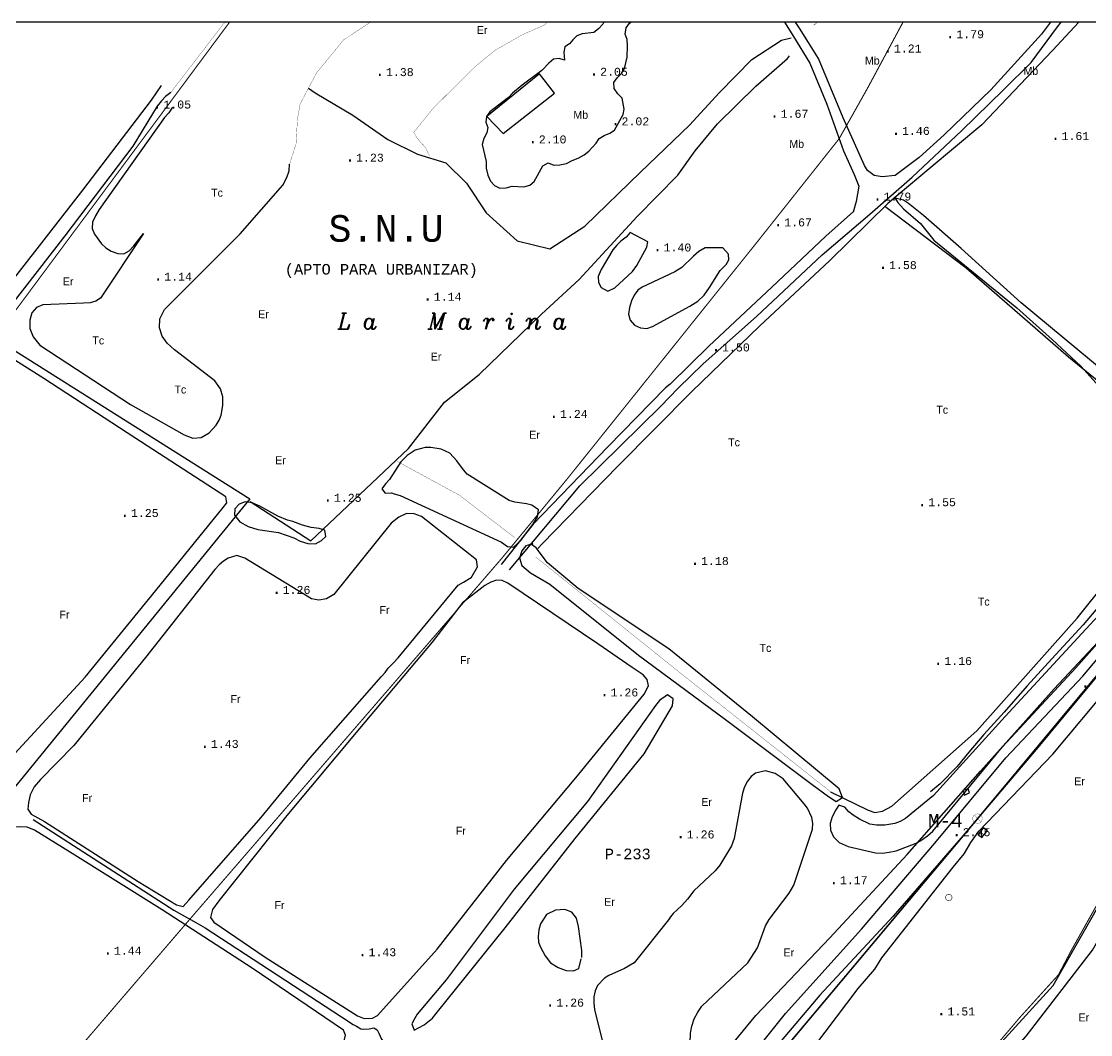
# Model space of a CAD drawing. Extents: x 742400 to 743200, y 4404200 to 4404700.
# Drawn here: x 742715.3 to 742915.7, y 4404510.2 to 4404700.2 of the extents above; entities that cross this region are included whole.
import ezdxf
from ezdxf.enums import TextEntityAlignment as Align

# ---------------------------------------------------------------- set-up
doc = ezdxf.new("R2010")
doc.units = 0
doc.header["$MEASUREMENT"] = 0
for name, color, linetype in [('10', 7, 'CONTINUOUS'), ('13', 7, 'CONTINUOUS'), ('18', 7, 'CONTINUOUS'), ('2', 7, 'CONTINUOUS'), ('21', 7, 'CONTINUOUS'), ('24', 7, 'CONTINUOUS'), ('33', 7, 'CONTINUOUS'), ('41', 7, 'CONTINUOUS'), ('42', 7, 'CONTINUOUS'), ('46', 7, 'CONTINUOUS'), ('50', 7, 'CONTINUOUS'), ('54', 7, 'CONTINUOUS'), ('6', 7, 'CONTINUOUS')]:
    doc.layers.add(name, color=color, linetype=linetype)
doc.styles.add('ITALICC', font='italicc', dxfattribs={"height": 0.2})
doc.styles.add('MONOTXT', font='monotxt', dxfattribs={"height": 0.2})
doc.styles.get("Standard").update_dxf_attribs({"font": 'txt', "height": 0.2})

msp = doc.modelspace()

# ---------------------------------------------------------------- linework, layer by layer
at = {"layer": '10', "color": 7, "linetype": 'Continuous', "const_width": 0.05}
for points in [[(742894.51, 4404551.57), (742894.9400000002, 4404551.43), (742895.1299999999, 4404551.3), (742895.2599999999, 4404551.13), (742895.37, 4404550.92), (742895.3999999998, 4404550.7), (742895.3999999998, 4404550.49), (742895.2099999998, 4404550.08), (742895.02, 4404549.92), (742894.8299999998, 4404549.810000001), (742894.6199999999, 4404549.76), (742894.3999999998, 4404549.76), (742894.18, 4404549.810000001), (742894, 4404549.92), (742893.8099999998, 4404550.08), (742893.62, 4404550.49), (742893.6399999999, 4404550.92), (742893.75, 4404551.13), (742893.8899999999, 4404551.3), (742894.08, 4404551.43), (742894.51, 4404551.57)], [(742895.1299999999, 4404551.3), (742893.8899999999, 4404550.03)], [(742893.91, 4404551.32), (742895.1599999998, 4404550.03)]]:
    msp.add_lwpolyline(points, dxfattribs=at)
at = {"layer": '13', "color": 3, "linetype": 'Continuous', "const_width": 0.3}
msp.add_lwpolyline([(742851.9999999999, 4404500), (742857.5299999998, 4404506.53), (742894.5399999998, 4404550.67), (742952.28, 4404620.09), (742994.42, 4404700)], dxfattribs=at)
at = {"layer": '18', "color": 3, "linetype": 'Continuous', "const_width": 0.2}
for points in [[(742719.6, 4404500), (742747.93, 4404533), (742805.2899999998, 4404599.39), (742817.59, 4404614.33), (742853.2899999998, 4404658.88), (742868.5600000002, 4404678.13), (742873.84, 4404687.52), (742880.36, 4404699.66)], [(742880.36, 4404699.66), (742880.53, 4404700)]]:
    msp.add_lwpolyline(points, dxfattribs=at)
at = {"layer": '2', "color": 7, "linetype": 'Continuous'}
msp.add_3dface([(743199.9999999999, 4404200), (743199.9999999999, 4404700), (742399.9999999999, 4404700), (742399.9999999999, 4404200)], dxfattribs=at)
at = {"layer": '21', "color": 30, "linetype": 'Continuous', "elevation": 2}
for points in [[(742817.0899999999, 4404692.9), (742816.1199999999, 4404693.18), (742815.0700000002, 4404693.09), (742814.1999999998, 4404692.3), (742812.87, 4404690.93), (742809.1599999998, 4404688.21), (742807.34, 4404686.71), (742806.6199999999, 4404685.9), (742803.14, 4404683.17), (742802.4599999998, 4404682.31), (742802.3799999999, 4404681.28), (742802.7399999999, 4404680.26), (742802.56, 4404679.25), (742801.99, 4404678.19), (742801.66, 4404677.09), (742802.44, 4404673.88), (742802.4300000002, 4404672.61), (742802.7299999999, 4404671.32), (742803.26, 4404670.19), (742803.96, 4404669.38), (742804.9899999999, 4404668.86), (742806.1600000001, 4404668.93), (742807.27, 4404669.24), (742809.5099999999, 4404669.15), (742810.5899999999, 4404669.43), (742811.45, 4404670.12), (742813.07, 4404673.08), (742814.0700000002, 4404673.61), (742815.0999999999, 4404673.18), (742816.25, 4404673.26), (742817.51, 4404673.53), (742818.5600000002, 4404674.07), (742819.67, 4404674.5), (742820.77, 4404675.14), (742821.65, 4404675.82), (742823.06, 4404677.31), (742823.5999999999, 4404678.16), (742824.5199999998, 4404678.74), (742825.6199999999, 4404679.16), (742826.4799999999, 4404679.75), (742828.11, 4404682.69), (742828.2699999998, 4404683.7), (742827.93, 4404685.76), (742827.12, 4404686.55), (742826.44, 4404687.54), (742826.38, 4404688.7), (742826.9899999999, 4404689.58), (742827.7700000001, 4404690.36), (742828.32, 4404691.32), (742828.8299999998, 4404693.44), (742828.92, 4404695.59), (742828.8499999999, 4404696.74), (742828.46, 4404697.72), (742828.6699999998, 4404698.92), (742829.3000000002, 4404699.84), (742829.5099999999, 4404700)], [(742824.4999999999, 4404700), (742824.2899999998, 4404699.65), (742823.4999999999, 4404698.72), (742822.63, 4404698.05), (742820.43, 4404697.79), (742819.41, 4404697.41), (742818.67, 4404696.7), (742818.02, 4404695.92), (742817.1700000002, 4404695.37), (742817.0099999999, 4404694.37), (742817.0899999999, 4404692.9)], [(742841.6399999999, 4404500), (742852.96, 4404513.77), (742866.82, 4404528.28), (742881.2900000002, 4404543.96), (742895.06, 4404559.58), (742908.89, 4404575.02), (742918.9099999998, 4404585.72)], [(742858.98, 4404500), (742859.06, 4404500.97), (742859.7599999999, 4404502.44), (742872.12, 4404518.8), (742875.2399999999, 4404522.45), (742876.5899999999, 4404524.53), (742889.9199999998, 4404541.56), (742891.9999999999, 4404544.05), (742893.24, 4404546.15), (742894.76, 4404548.29), (742908.6099999999, 4404562.74), (742919.18, 4404575.37)]]:
    msp.add_lwpolyline(points, dxfattribs=at)
at = {"layer": '33', "color": 5, "linetype": 'Continuous', "const_width": 0.05}
for points, elevation in [([(742864.3099999998, 4404699.69), (742863.8200000002, 4404699.48), (742864.4699999999, 4404700)], 1.18), ([(742811.7199999999, 4404599.71), (742839.7799999998, 4404577.19)], 1.38), ([(742839.7799999998, 4404577.19), (742866.9799999999, 4404555.69)], 1.38)]:
    msp.add_lwpolyline(points, dxfattribs=dict(at, elevation=elevation))
at = {"layer": '33', "color": 5, "linetype": 'Continuous', "extrusion": (0.005878937699774728, 0.007641871999707173, 0.9999535188616832), "const_width": 0.05, "elevation": 38027.71548}
msp.add_lwpolyline([(742772.9248617943, 4404455.655101505), (742784.6847761389, 4404449.224913745), (742794.9145993429, 4404441.354683939)], dxfattribs=at)
at = {"layer": '33', "color": 5, "linetype": 'Continuous', "extrusion": (-0.7695723129008271, 0.6385596724006862, 0), "const_width": 0.05, "elevation": 2240919.274713}
msp.add_lwpolyline([(-3863900.847517663, 1.91), (-3863979.618542794, 1.78)], dxfattribs=at)
at = {"layer": '33', "color": 1, "linetype": 'Continuous', "const_width": 0.1, "elevation": 2.02}
msp.add_lwpolyline([(742888.6199999999, 4404536.22), (742888.56, 4404536.09), (742888.52, 4404535.94), (742888.5299999998, 4404535.8), (742888.56, 4404535.66), (742888.6299999999, 4404535.53), (742888.7299999999, 4404535.42), (742888.8499999999, 4404535.34), (742888.99, 4404535.29), (742889.13, 4404535.28), (742889.2799999998, 4404535.3), (742889.4099999998, 4404535.35), (742889.53, 4404535.44), (742889.62, 4404535.55), (742889.6900000002, 4404535.68), (742889.7199999999, 4404535.82), (742889.7199999999, 4404535.96), (742889.6800000002, 4404536.1), (742889.6099999999, 4404536.23), (742889.51, 4404536.34), (742889.3899999999, 4404536.42), (742889.2600000001, 4404536.47), (742889.11, 4404536.48), (742888.9699999999, 4404536.46), (742888.83, 4404536.41), (742888.7199999999, 4404536.33), (742888.6199999999, 4404536.22), (742888.6199999999, 4404536.22)], dxfattribs=at)
at = {"layer": '33', "color": 5, "linetype": 'Continuous'}
for points in [[(742812.7900000002, 4404645.25, 1.03), (742819.8299999998, 4404651.76, 1.12), (742830.7499999999, 4404663.57, 1.12), (742838.3599999999, 4404671.310000001, 1.12), (742841.59, 4404675.85, 1.12), (742845.76, 4404680.96, 1.12), (742852.94, 4404688, 1.12), (742858.8699999999, 4404693.19, 1.18), (742859.26, 4404693.69, 1.18)], [(742758.2, 4404610.09, 1.4), (742769.5799999998, 4404602.76, 1.4), (742787.85, 4404620.09, 1.17), (742794.61, 4404628.77, 1.17), (742801.1299999999, 4404633.93, 1.03), (742812.7900000002, 4404645.25, 1.03)], [(742669.4999999999, 4404583.87, 1.74), (742711.2000000002, 4404640.18, 1.6), (742758.1199999999, 4404610.65, 1.34), (742713.72, 4404556.13, 1.56)], [(742942.4099999998, 4404622.67, 1.7), (742942.4099999998, 4404622.67, 1.7), (742942.3, 4404622.47, 1.7), (742940.5, 4404619.85, 1.7), (742936.32, 4404613.36, 1.7), (742933.9400000002, 4404609.84, 1.7), (742930.76, 4404606.42, 1.68), (742928.6800000002, 4404603.97, 1.68), (742926.76, 4404601.3, 1.68), (742924.1399999999, 4404598.33, 1.68), (742920.73, 4404594.65, 1.68), (742914.28, 4404587.02, 1.68), (742908.4099999998, 4404580.64, 1.68), (742903.8, 4404575.57, 1.61), (742899.4999999999, 4404570.65, 1.61), (742895.7099999998, 4404566.43, 1.61), (742892.8799999999, 4404563.09, 1.61), (742890.66, 4404560.42, 1.61), (742887.5, 4404557.16, 1.61), (742885.7099999998, 4404555.71, 1.59)], [(742717.55, 4404550.52, 1.74), (742743.9, 4404533.51, 1.74), (742748.0399999998, 4404531.17, 1.74), (742749.76, 4404530.2, 1.74), (742775.3000000002, 4404513.5, 1.73), (742777.53, 4404512.08, 1.73), (742778.1499999998, 4404511.71, 1.73), (742778.9400000002, 4404511.27, 1.73), (742779.44, 4404511.16, 1.73), (742780.47, 4404511.23, 1.73), (742781.4, 4404511.41, 1.73), (742782.0299999998, 4404511.06, 1.73), (742782.29, 4404510.41, 1.73), (742782.81, 4404509.3, 1.73), (742784.3, 4404507.46, 1.73), (742785.8599999999, 4404506.03, 1.73), (742787.41, 4404504.7, 1.73), (742788.6699999998, 4404503.92, 1.73), (742794.2299999999, 4404500, 1.76)]]:
    msp.add_polyline3d(points, dxfattribs=at)
at = {"layer": '41', "color": 3, "linetype": 'Continuous', "extrusion": (0.824901111008869, -0.5652770622060777, 0), "const_width": 0.05, "elevation": -1877176.797856}
msp.add_lwpolyline([(4053304.050488042, 1.36), (4053284.714837031, 1.01)], dxfattribs=at)
at = {"layer": '41', "color": 3, "linetype": 'Continuous', "extrusion": (0.001446959199984074, -0.0008840412999902698, 0.9999985623889934), "const_width": 0.05, "elevation": -2817.877817}
msp.add_lwpolyline([(742779.9405558077, 4404699.230084105), (742774.8805611049, 4404695.870078946), (742769.8505663704, 4404689.700074922), (742766.7805695846, 4404683.900073262), (742766.2805701079, 4404680.990073759), (742766.0105703905, 4404676.430075197), (742764.8105861163, 4404672.600066317), (742764.8105861163, 4404672.600066317)], dxfattribs=at)
at = {"layer": '41', "color": 3, "linetype": 'Continuous', "extrusion": (-0.0008975389000059594, -8.372860000055595e-05, 0.9999995937066398), "const_width": 0.05, "elevation": -1033.911496}
msp.add_lwpolyline([(742791.4722214241, 4404674.918871489), (742790.7722217062, 4404676.418871537), (742789.8822220645, 4404677.3588716), (742789.0822223868, 4404678.318871656), (742788.5622225963, 4404679.288871692), (742792.2922210938, 4404683.888871396), (742800.142217932, 4404691.668870778), (742803.7822344166, 4404694.648872169), (742808.8722323664, 4404697.558871777), (742813.1722306344, 4404699.458871447), (742813.5222304935, 4404699.928871417)], dxfattribs=at)
at = {"layer": '41', "color": 3, "linetype": 'Continuous'}
for points in [[(742913.5200000001, 4404700, 1.69), (742908.5699999998, 4404694.7, 1.73), (742895.3, 4404680.74, 1.73), (742885.4500000002, 4404672.49, 1.73), (742877.71, 4404666.03, 1.73), (742866.8499999999, 4404655.3, 1.73), (742853.66, 4404643.02, 1.73), (742841.05, 4404630.84, 1.31)], [(742769.11, 4404687.6, 1.31), (742770.37, 4404686.75, 1.43), (742777.4699999999, 4404682.59, 1.37), (742784.01, 4404677.99, 1.36), (742789.5500000002, 4404675.28, 1.39), (742794.89, 4404673.65, 1.42), (742798.7599999999, 4404669.81, 1.69), (742802.44, 4404664.23, 1.69), (742808.2099999998, 4404659, 1.69), (742814.3499999999, 4404657.48, 1.69), (742820.94, 4404661.78, 1.81), (742831.36, 4404671.9, 1.81), (742840.53, 4404680.67, 1.7), (742846.17, 4404686.82, 1.64), (742852.1799999998, 4404693.01, 1.63), (742857.7699999998, 4404696.63, 1.48), (742859.5799999998, 4404697.09, 1.33)], [(742743.65, 4404684.05, 1.01), (742742.94, 4404683.02, 1.01), (742742.14, 4404682.15, 1.01), (742729.9099999998, 4404664.87, 0.89), (742729.19, 4404663.7, 0.89), (742728.6500000001, 4404662.53, 0.89), (742728.56, 4404661.3, 0.89), (742729.01, 4404660.24, 0.89), (742730.34, 4404658.44, 0.89), (742731.15, 4404657.67, 0.89), (742732.16, 4404657.03, 0.89), (742733.39, 4404656.64, 0.89), (742734.54, 4404656.58, 0.89), (742735.53, 4404657.12, 0.89), (742736.4199999998, 4404658.07, 0.89), (742738.2099999998, 4404660.35, 1.06)], [(742738.2099999998, 4404660.35, 1.06), (742730.1299999999, 4404648.24, 1.24), (742729.2699999998, 4404647.7, 1.24), (742728.2099999998, 4404647.38, 1.24), (742726.9599999998, 4404647.34, 1.24), (742719.3200000002, 4404646.97, 1.22), (742718.15, 4404646.48, 1.19), (742717.31, 4404645.52, 1.19), (742716.88, 4404644.13, 1.19), (742716.92, 4404642.54, 1.19), (742717.5600000002, 4404640.97, 1.19), (742718.78, 4404639.45, 1.19), (742735.7499999999, 4404628.32, 1.12), (742745.86, 4404622.61, 1.12), (742747.48, 4404622, 1.11), (742749.01, 4404622.1, 1.11), (742750.4899999999, 4404622.97, 1.11), (742751.83, 4404624.45, 1.11), (742752.3699999999, 4404625.39, 1.11), (742752.78, 4404626.31, 1.11), (742753.0999999999, 4404628.1, 1.16), (742753.0599999998, 4404629.73, 1.23), (742752.64, 4404631.24, 1.23), (742751.5999999999, 4404632.72, 1.23), (742744, 4404638.56, 1.28), (742742.6199999999, 4404639.8, 1.28), (742741.69, 4404641.15, 1.28), (742741.2199999999, 4404642.68, 1.28), (742741.3, 4404644.37, 1.28), (742742.16, 4404646.1, 1.28), (742756.3299999998, 4404660.34, 1.28), (742764.2899999998, 4404669.42, 1.28), (742765.1, 4404670.89, 1.28), (742765.5300000001, 4404672.15, 1.28), (742765.5899999999, 4404673.37, 1.28)], [(742877.1300000001, 4404665.52, 1.73), (742892.3799999999, 4404653.91, 1.66), (742911.5799999998, 4404637.22, 1.66), (742933.18, 4404619.63, 1.66), (742936.07, 4404618.14, 1.58)], [(742713.3200000002, 4404562.060000001, 1.54), (742727.3, 4404577.18, 1.72), (742740.55, 4404593.43, 1.72), (742753.1600000001, 4404609.01, 1.72), (742753.82, 4404609.85, 1.72), (742753.6099999999, 4404611, 1.72), (742736.57, 4404622.03, 1.72), (742719.53, 4404633.2, 1.58), (742712.89, 4404637.35, 1.45)], [(742812.1199999999, 4404601.31, 1.77), (742812.8999999998, 4404602.2, 1.53), (742827.13, 4404616.75, 1.51), (742841.05, 4404630.84, 1.31)], [(742913.2, 4404588.27, 1.52), (742918.7399999999, 4404595.17, 1.58), (742925.8699999999, 4404603.93, 1.58), (742931.9699999999, 4404611.42, 1.58), (742936.07, 4404618.14, 1.58), (742936.07, 4404618.14, 1.58)], [(742799.64, 4404595.82, 1.28), (742800.7999999998, 4404597.9, 1.32), (742800.64, 4404599.2, 1.32), (742790.31, 4404607.29, 1.5), (742788.9199999998, 4404607.83, 1.5), (742787.4899999999, 4404607.86, 1.5), (742786.0399999998, 4404607.18, 1.5), (742784.65, 4404606.03, 1.5), (742773.8699999999, 4404592.68, 1.5), (742772.5099999999, 4404591.86, 1.5), (742771.0600000002, 4404591.61, 1.5), (742769.6799999998, 4404591.86, 1.5), (742757.23, 4404599.47, 1.51), (742755.72, 4404599.98, 1.51), (742754.0999999999, 4404599.49, 1.51), (742753.23, 4404598.92, 1.51), (742752.3599999999, 4404598.22, 1.51), (742751.56, 4404597.4, 1.51), (742738.56, 4404580.85, 1.51), (742725.1499999998, 4404564.36, 1.51), (742718.8799999999, 4404558, 1.51), (742717.74, 4404556.59, 1.51), (742716.9999999999, 4404555.13, 1.51), (742716.6299999999, 4404553.67, 1.51), (742716.53, 4404552.44, 1.53), (742717.13, 4404551.51, 1.56), (742719.6299999999, 4404550.13, 1.56), (742737.21, 4404538.88, 1.56), (742744.3899999999, 4404534.49, 1.56), (742745.63, 4404534.21, 1.66), (742746.7199999999, 4404535.38, 1.66), (742760.1799999998, 4404550.81, 1.66), (742769.3499999999, 4404562.01, 1.66), (742782.7199999999, 4404577.24, 1.65), (742783.47, 4404578.05, 1.65), (742784.07, 4404578.9, 1.65), (742785.0899999999, 4404579.85, 1.65), (742785.9199999998, 4404580.8, 1.65), (742797.1499999998, 4404594.41, 1.56), (742798.1599999998, 4404595.01, 1.55), (742799.63, 4404595.87, 1.55)], [(742802.18, 4404594.39, -0.02), (742797.9799999999, 4404591.1, 1.83), (742792.2799999998, 4404583.75, 1.92), (742778.6699999998, 4404567.55, 1.95), (742765.07, 4404551.27, 1.96), (742752.31, 4404535.27, 2.05), (742751.16, 4404533.63, 2.05), (742750.78, 4404532.14, 2.05), (742751.38, 4404531.25, 2.05), (742761.0099999999, 4404524.7, 1.94), (742778.31, 4404513.67, 1.67), (742779.55, 4404513.17, 1.63), (742781.0999999999, 4404513.24, 1.63), (742782.07, 4404513.76, 1.61), (742793.2199999999, 4404526.2, 1.55), (742806.24, 4404542.82, 1.55), (742819.2, 4404558.32, 1.55), (742832.06, 4404573.99, 1.54), (742832.8399999999, 4404575.58, 1.54), (742832.61, 4404576.76, 1.54), (742831.87, 4404577.65, 1.54), (742829.7699999998, 4404578.97, 1.54), (742823.3399999999, 4404583.43, 1.54), (742806.4899999999, 4404594.79, 1.55), (742805.4299999998, 4404595.3, 1.55), (742804.3699999999, 4404595.35, 1.55), (742803.3099999998, 4404594.97, 1.55), (742802.1900000002, 4404594.39, 1.55)], [(742866.9799999999, 4404555.69, 1.38), (742874.0099999999, 4404552.22, 1.31), (742875.26, 4404551.8, 1.31), (742876.7, 4404552.06, 1.31), (742878.43, 4404553.01, 1.31), (742894.37, 4404567.09, 1.4), (742908.5699999998, 4404583.060000001, 1.52), (742913.2, 4404588.27, 1.52)], [(742769.94, 4404500, 2.15), (742773.2, 4404504.42, 2.11), (742775.79, 4404508.96, 2.11), (742776.0399999998, 4404510.03, 2.11), (742775.7099999998, 4404510.99, 2.11), (742758.57, 4404522.61, 1.94), (742741.7299999999, 4404533.57, 1.95), (742724.3299999998, 4404544.4, 1.9), (742717.7900000002, 4404548.51, 1.83), (742716.42, 4404549.05, 1.83), (742715.02, 4404549.13, 1.83), (742713.7, 4404549.07, 1.83), (742712.4999999999, 4404548.57, 1.83), (742699.9899999999, 4404532.63, 1.83), (742686.75, 4404517.21, 1.83), (742673.36, 4404500.45, 1.84), (742673.01, 4404500, 1.84)]]:
    msp.add_polyline3d(points, dxfattribs=at)
at = {"layer": '42', "color": 3, "linetype": 'Continuous'}
for points, elevation in [([(742820.3399999999, 4404524.6), (742820.33, 4404525.92), (742819.7199999999, 4404530.46), (742819.3299999998, 4404531.99), (742818.4500000002, 4404533.11), (742817.15, 4404533.62), (742815.43, 4404533.52), (742813.7299999999, 4404532.67), (742812.6299999999, 4404530.91), (742812.31, 4404529.79), (742812.18, 4404528.58), (742812.26, 4404527.48), (742812.6, 4404526.53), (742813.4799999999, 4404524.9), (742814.4899999999, 4404523.61), (742815.91, 4404522.73), (742817.44, 4404522.21), (742818.7699999998, 4404522.1), (742819.7699999998, 4404522.58), (742820.2, 4404524.34)], 2.45), ([(742836.8299999998, 4404532.02), (742830.1299999999, 4404523.59), (742828.36, 4404522.56), (742825.4300000002, 4404521.25), (742824.5799999998, 4404520.72), (742823.32, 4404519.35), (742822.88, 4404518.38), (742822.6199999999, 4404517.26), (742822.61, 4404516.08), (742822.7499999999, 4404514.86), (742824.1899999998, 4404509.05), (742824.6199999999, 4404507.74), (742825.2699999998, 4404506.54), (742828.1599999998, 4404501.35), (742828.7799999998, 4404500.45), (742829.3000000002, 4404500)], 2.54)]:
    msp.add_lwpolyline(points, dxfattribs=dict(at, elevation=elevation))
for points in [[(742878.9000000001, 4404667.26, 3.29), (742879.5999999999, 4404666.17, 3.29), (742880.6599999998, 4404664.99, 3.29), (742883.79, 4404662.24, 3.29), (742886.3000000002, 4404659.15, 3.29), (742901.8699999999, 4404646.45, 3.28), (742908.52, 4404640.49, 3.28), (742913.8899999999, 4404635.47, 3.28), (742916.7199999999, 4404632.29, 3.28)], [(742918.3999999998, 4404634.29, 2.65), (742902.69, 4404647.35, 2.65), (742891.42, 4404657.53, 2.65), (742884.4099999998, 4404663.72, 2.66), (742881.5999999999, 4404665.98, 2.66), (742880.63, 4404666.65, 2.66), (742879.0699999998, 4404666.99, 2.66)], [(742829.43, 4404660.58, 2.35), (742828.64, 4404659.7, 2.23), (742827.66, 4404658.92, 2.08), (742826.9199999998, 4404658.19, 1.99), (742826.19, 4404657.3, 1.99), (742823.9899999999, 4404653.61, 1.99), (742823.42, 4404652.32, 1.99), (742823.4599999998, 4404651.17, 1.99), (742823.9999999999, 4404650.22, 1.99), (742825.22, 4404649.55, 2.03), (742826.56, 4404650.19, 2.12), (742829.87, 4404653.22, 2.12), (742830.68, 4404654.39, 2.12), (742832.53, 4404657.82, 2.12), (742832.7000000002, 4404658.84, 2.12), (742829.43, 4404660.58, 2.35)], [(742846.8, 4404657.7, 2.72), (742843.48, 4404657.68, 3.15), (742842.28, 4404657.01, 3.15), (742841.2500000001, 4404656.12, 3.15), (742839.0899999999, 4404654.02, 2.99), (742837.7800000001, 4404653.17, 2.91), (742831.69, 4404650.310000001, 2.79), (742830.8299999998, 4404649.75, 2.75), (742830.16, 4404648.8, 2.7), (742829.68, 4404647.72, 2.7), (742829.31, 4404646.48, 2.7), (742829.1099999999, 4404645.24, 2.7), (742829.4, 4404644.14, 2.73), (742830.1999999998, 4404643.19, 2.78), (742831.3699999999, 4404642.66, 2.78), (742832.53, 4404642.57, 2.78), (742833.6099999999, 4404642.91, 2.78), (742840.6199999999, 4404646.77, 2.76), (742842.0899999999, 4404647.67, 2.72), (742843.2499999999, 4404648.84, 2.72), (742844.2499999999, 4404650.26, 2.72), (742846.25, 4404653.42, 2.72), (742847.37, 4404654.59, 2.72), (742847.9199999998, 4404655.46, 2.72), (742847.86, 4404656.47, 2.72), (742846.8, 4404657.7, 2.72)], [(742784.71, 4404611.72, 1.67), (742785.2099999998, 4404611.560000001, 5), (742786.3299999998, 4404611.24, 1.55), (742805.2899999998, 4404602.52, 1.89), (742806.41, 4404601.67, 1.89), (742807.57, 4404601.56, 1.89), (742808.8499999999, 4404602.73, 1.89), (742811.16, 4404605.83, 1.89), (742812.0599999998, 4404607.23, 1.89), (742812.26, 4404608.53, 1.89), (742810.9999999999, 4404609.42, 1.89), (742809.9999999999, 4404609.67, 1.89), (742807.81, 4404610.01, 1.89), (742806.76, 4404610.33, 1.89), (742798.85, 4404615.25, 1.89), (742798.1599999998, 4404616.05, 1.89), (742796.94, 4404617.76, 1.89), (742795.6199999999, 4404619.16, 1.89), (742794.02, 4404619.95, 1.89), (742792.0399999998, 4404620.27, 1.89), (742791.01, 4404620.22, 1.89), (742789.0999999999, 4404619.73, 1.89), (742787.59, 4404618.77, 1.89), (742786.4100000001, 4404617.54, 1.89), (742784.2900000002, 4404614.27, 1.83), (742783.53, 4404613.41, 1.82), (742782.8999999998, 4404612.49, 1.73), (742783.52, 4404611.69, 1.67), (742784.71, 4404611.72, 1.67)], [(742769, 4404602.23, 1.35), (742770.4299999998, 4404602.2, 1.35), (742771.5899999999, 4404602.78, 1.35), (742772.3699999999, 4404603.58, 1.46), (742772.2099999998, 4404604.74, 1.73), (742771.12, 4404605.04, 1.79), (742769.6599999998, 4404605.23, 1.91), (742768.0199999998, 4404605.68, 2.13), (742766.2, 4404606.36, 2.27), (742765.22, 4404606.64, 2.27), (742763.3999999998, 4404607.36, 2.27), (742759.9999999999, 4404609.25, 2.27), (742758.5899999999, 4404609.84, 2.27), (742757.29, 4404610.04, 2.24), (742756.14, 4404609.65, 2.18), (742755.31, 4404608.73, 2.18), (742755.27, 4404607.560000001, 2.18), (742756.2699999998, 4404606.31, 2.11), (742757.84, 4404605.43, 2.05), (742759.6599999998, 4404604.9, 2.03), (742763.52, 4404604.31, 1.94), (742766.4099999998, 4404603.33, 1.92), (742767.5899999999, 4404602.7, 1.89), (742769.0200000001, 4404602.25, 1.77)], [(742811.17, 4404602.18, 2.05), (742809.8699999999, 4404601.78, 2.05), (742809.11, 4404600.86, 2.05), (742808.66, 4404599.55, 2.05), (742809.1199999999, 4404598.11, 2.05), (742810.75, 4404596.76, 2.05), (742814.3799999999, 4404594.62, 2.05), (742830.9799999999, 4404581.32, 2.05), (742847.26, 4404569.25, 2.05), (742863.5399999998, 4404557.05, 2.05), (742866.5700000002, 4404554.82, 2.05), (742868.01, 4404553.87, 2.05), (742869.18, 4404554.62, 2.05), (742868.5600000002, 4404556.24, 2.05), (742852.3200000002, 4404569.72, 2.31), (742836.6399999999, 4404582.47, 2.46), (742819.6600000001, 4404593.78, 2.46), (742813.9099999998, 4404598.59, 2.46), (742811.77, 4404601.43, 2.44), (742810.75, 4404602.18, 2.41)], [(742914.0499999998, 4404585.39, 3.72), (742914.0499999998, 4404585.39, 3.72), (742914.0499999998, 4404585.39, 3.72), (742914.0499999998, 4404585.39, 3.72), (742919.4999999999, 4404591.26, 3.72)], [(742914.0300000001, 4404585.36, 2.34), (742899.7099999998, 4404569.79, 2.35), (742886.24, 4404554.99, 2.44), (742881.0200000001, 4404550.67, 2.45), (742880.01, 4404550.11, 2.45), (742879.01, 4404549.72, 2.45), (742877.14, 4404549.41, 2.46), (742875.5600000002, 4404549.44, 2.46), (742874.3399999999, 4404549.63, 2.47), (742872.3599999999, 4404550.57, 2.47), (742871.1900000002, 4404551.28, 2.47), (742870.37, 4404551.96, 2.47), (742869.6099999999, 4404552.79, 2.47), (742868.54, 4404553.15, 2.47), (742867.93, 4404552.310000001, 2.47), (742867.2599999999, 4404550.98, 2.47), (742866.9199999998, 4404549.76, 2.47), (742866.9599999998, 4404548.49, 2.47), (742867.5099999999, 4404547.24, 2.47), (742868.5600000002, 4404546.2, 2.47), (742870.2600000001, 4404545.4, 2.5), (742875.3999999998, 4404544.24, 2.5), (742876.69, 4404544.2, 2.53), (742877.9699999999, 4404544.34, 2.64), (742879.24, 4404544.62, 2.74), (742882.9999999999, 4404546.08, 2.83), (742884.0899999999, 4404546.69, 2.84), (742885.13, 4404547.41, 2.9), (742886.13, 4404548.31, 2.98), (742899.1900000002, 4404564.14, 3.28), (742912.95, 4404578.96, 3.28), (742917.4100000001, 4404584.01, 3.27)], [(742788.91, 4404510.98, 1.86), (742790.8100000002, 4404511.99, 1.91), (742792.3499999999, 4404513.25, 1.93), (742793.0799999998, 4404514.12, 1.97), (742805.9599999998, 4404530.18, 2.49), (742819.12, 4404546.93, 2.49), (742832.02, 4404562.79, 2.49), (742837.3299999998, 4404571.82, 2.49), (742837.4999999999, 4404573.09, 2.49), (742836.41, 4404573.87, 2.49), (742834.91, 4404572.81, 2.49), (742834.15, 4404571.84, 2.49), (742821.4300000002, 4404553.89, 2.49), (742807.68, 4404537.42, 2.49), (742794.96, 4404520.4, 2.39), (742789.4999999999, 4404514, 2.2), (742788.9799999999, 4404513.14, 2.18), (742788.51, 4404512.15, 2.18), (742788.91, 4404510.98, 2.13)], [(742840.5799999998, 4404506.810000001, 2.54), (742840.69, 4404510.41, 2.54), (742840.95, 4404511.76, 2.54), (742841.4300000002, 4404513.13, 2.54), (742842.0799999998, 4404514.38, 2.54), (742842.8399999999, 4404515.47, 2.54), (742851.43, 4404523.62, 2.53), (742853.25, 4404526.45, 2.53), (742854.7899999998, 4404530.54, 2.53), (742855.4699999999, 4404531.77, 2.53), (742859.2199999999, 4404536.7, 2.53), (742860.08, 4404538.16, 2.53), (742863.59, 4404548.69, 2.53), (742863.65, 4404549.83, 2.53), (742863.48, 4404550.84, 2.53), (742862.63, 4404552.63, 2.53), (742862.0099999999, 4404553.43, 2.53), (742858.1099999999, 4404558.12, 2.53), (742856.5799999998, 4404559.14, 2.53), (742854.78, 4404559.59, 2.53), (742852.91, 4404559.15, 2.53), (742852.07, 4404558.58, 2.53), (742851.39, 4404557.68, 2.53), (742850.84, 4404556.59, 2.53), (742850.4400000002, 4404555.44, 2.53), (742848.91, 4404546.91, 2.49), (742848.37, 4404545.57, 2.49), (742846.2199999999, 4404541.91, 2.49), (742845.34, 4404540.84, 2.49), (742841.32, 4404537.09, 2.44), (742840.17, 4404535.55, 2.45), (742839.1199999999, 4404534.39, 2.45), (742837.4500000002, 4404532.87, 2.45), (742836.7000000002, 4404531.91, 2.45)]]:
    msp.add_polyline3d(points, dxfattribs=at)
at = {"layer": '46', "color": 7, "linetype": 'Continuous', "const_width": 0.2}
for points in [[(742606.4599999998, 4404500), (742621.55, 4404521.92), (742633, 4404537.53), (742646.56, 4404555.98), (742660.89, 4404574.97), (742677.52, 4404596.37), (742703.88, 4404632), (742754.2199999999, 4404699.84)], [(742754.2199999999, 4404699.84), (742754.33, 4404700)], [(742891.0899999999, 4404500), (742902.39, 4404513.32), (742909.6699999998, 4404521.37), (742912.1199999999, 4404526.02), (742919.1, 4404538.45), (742920.7599999999, 4404540.43), (742936.8899999999, 4404558.49), (742962.4899999999, 4404589.13), (742970.52, 4404599.56), (742974.1300000001, 4404605.02), (742975.7000000002, 4404610.43), (742978.7799999998, 4404618.52), (742978.79, 4404621.62), (742978.71, 4404631.71), (742985.82, 4404641.65), (743000.0000000001, 4404663.44)]]:
    msp.add_lwpolyline(points, dxfattribs=at)
at = {"layer": '54', "color": 1, "linetype": 'Continuous', "elevation": 2.44}
msp.add_lwpolyline([(742895.3399999999, 4404547.09), (742896.37, 4404548.42), (742895.5799999998, 4404548.95), (742894.61, 4404547.62), (742895.36, 4404547.11)], dxfattribs=at)
at = {"layer": '54', "color": 1, "linetype": 'Continuous'}
for points in [[(742812.45, 4404690.29, 1.96), (742802.53, 4404682.31, 1.96), (742805.6299999999, 4404679.1, 1.96), (742815.2, 4404686.66, 2.08), (742812.45, 4404690.29, 2.02)], [(742891.9899999999, 4404555.04, 2.36), (742893.02, 4404555.52, 2.33), (742892.76, 4404556.25, 2.33), (742891.76, 4404555.94, 2.33), (742892.1099999999, 4404555.19, 2.33)]]:
    msp.add_polyline3d(points, dxfattribs=at)
at = {"layer": '6', "color": 7, "linetype": 'Continuous', "extrusion": (0.8008068117196219, -0.5989227415146752, 0), "const_width": 0.05, "elevation": -2043275.355778}
msp.add_lwpolyline([(3972163.917313972, 1.51), (3972149.057300514, 1.38)], dxfattribs=at)
at = {"layer": '6', "color": 7, "linetype": 'Continuous', "extrusion": (0.01028400480030191, -0.007119695700209015, 0.9999217715293551), "const_width": 0.05, "elevation": -23720.273757}
msp.add_lwpolyline([(742704.0462296562, 4404629.585767537), (742714.0458036545, 4404642.62609805), (742714.1357988948, 4404642.756101345)], dxfattribs=at)
at = {"layer": '6', "color": 7, "linetype": 'Continuous'}
for points in [[(742838.4199999998, 4404631.36, 1.72), (742843.12, 4404635.95, 1.5), (742853.06, 4404644.82, 1.5), (742865.4, 4404656.37, 1.89), (742874.31, 4404664, 1.79), (742882.24, 4404670.95, 1.82), (742891.4899999999, 4404679.63, 1.82), (742899.3799999999, 4404687.34, 1.98), (742904.5499999998, 4404692.43, 1.98), (742909.48, 4404699.15, 1.98), (742910.17, 4404700, 1.98)], [(742858.32, 4404700, 1.52), (742860.04, 4404697.31, 1.49), (742863.1099999999, 4404692.29, 1.49), (742866.2800000001, 4404684.63, 1.46), (742869.3799999999, 4404675.88, 1.46), (742871.4, 4404671.43, 1.65), (742872.2799999998, 4404669.23, 1.85), (742871.7499999999, 4404666.4, 1.8), (742871.21, 4404664.35, 1.79)], [(742873.3200000002, 4404673.11, 1.78), (742869.31, 4404682.04, 1.37), (742864.7, 4404693.19, 1.37), (742862.8599999999, 4404696.19, 1.37), (742861.12, 4404698.89, 1.37), (742860.41, 4404700, 1.41)], [(742908.2, 4404700, 1.91), (742906.52, 4404697.72, 1.86), (742897.0299999998, 4404687.310000001, 1.91), (742888.24, 4404678.88, 1.91), (742883.5599999998, 4404674.63, 1.91), (742879.0899999999, 4404671.26, 1.91), (742876.63, 4404670.97, 1.91), (742875.1499999998, 4404671.28, 1.83), (742873.8899999999, 4404672.16, 1.82), (742873.3200000002, 4404673.11, 1.78)], [(742601.8399999999, 4404500, 2.18), (742603.23, 4404502.01, 2.17), (742615.09, 4404519.75, 2.07), (742626.7399999999, 4404536.92, 1.96), (742639.11, 4404553.84, 1.88), (742651.79, 4404569.99, 1.85), (742663.92, 4404586.04, 1.91), (742676.53, 4404601.69, 1.9), (742689.31, 4404618.33, 1.9), (742701.8, 4404634.81, 1.9), (742714.0700000002, 4404652.13, 1.81), (742726.86, 4404668.51, 1.63), (742739.7199999999, 4404685.36, 1.43), (742741.5799999998, 4404688.1, 1.38)], [(742743.3399999999, 4404686.83, 1.38), (742742.3399999999, 4404686.04, 1.38), (742741.5899999999, 4404685.25, 1.38), (742740.8, 4404684.25, 1.38), (742736.2199999999, 4404676.77, 1.31), (742723.4799999999, 4404659.95, 1.15), (742710.6399999999, 4404643.48, 1)], [(742836.92, 4404632.11, 1.24), (742844.17, 4404639.27, 1.7), (742855.9799999999, 4404650.28, 1.73), (742866.1, 4404659.89, 1.73), (742871.2599999999, 4404664.51, 1.79)], [(742836.92, 4404632.11, 1.24), (742836.0499999998, 4404631.41, 1.33), (742825.24, 4404620.37, 1.35), (742811.2099999998, 4404605.86, 1.35), (742805.2299999999, 4404598.3, 1.35)], [(742806.77, 4404597.3, 1.39), (742819.95, 4404613.08, 1.87), (742835.16, 4404628, 1.78), (742835.16, 4404628, 1.78), (742838.4199999998, 4404631.36, 1.72)], [(742847.2399999999, 4404500, 3.21), (742858.53, 4404514.1, 3.09), (742872.78, 4404529.91, 2.94), (742886.4899999999, 4404546.04, 2.93), (742899.8299999998, 4404562.05, 2.9), (742914.2499999999, 4404577.35, 2.66), (742922.2099999998, 4404586.9, 2.52)], [(742922.59, 4404581.74, 2.45), (742921.3699999999, 4404581.63, 2.45), (742920.46, 4404581.08, 2.45), (742918.2700000001, 4404579.08, 2.51), (742905.48, 4404563.6, 2.47), (742891.7899999998, 4404547.51, 2.41), (742878.7000000002, 4404532.36, 2.44), (742864.93, 4404517.57, 2.56), (742854.56, 4404505.33, 2.66), (742853.8299999998, 4404504.2, 2.66), (742853.31, 4404503.1, 2.66), (742853.8, 4404501.810000001, 2.66), (742854.9500000002, 4404500, 2.66)], [(742891.21, 4404500, 2.06), (742894.59, 4404503.89, 1.99), (742908.6900000002, 4404519.37, 1.93), (742919.03, 4404537.56, 1.84), (742923.82, 4404557.57, 1.83), (742927.67, 4404568.37, 1.83), (742935.14, 4404580.28, 1.68)], [(742894.9400000002, 4404500, 1.96), (742903.59, 4404509.87, 1.82), (742916.0600000002, 4404526.01, 1.78), (742922.3, 4404536.91, 1.78), (742935.6600000001, 4404553.95, 1.55), (742949.04, 4404568.25, 1.4)]]:
    msp.add_polyline3d(points, dxfattribs=at)

# ---------------------------------------------------------------- texts
at = {"layer": '24', "color": 7, "linetype": 'Continuous', "style": 'MONOTXT'}
for s, height, p in [('1.79                        ', 1.5, (742890.53, 4404696.99, 1.79)), ('1.21                        ', 1.5, (742878.8299999998, 4404694.310000001, 1.21)), ('.                           ', 1.99, (742888.5299999998, 4404696.99, 1.79)), ('.                           ', 1.99, (742876.8299999998, 4404694.310000001, 1.21)), ('2.05                        ', 1.5, (742823.7799999998, 4404689.95, 2.05)), ('.                           ', 1.99, (742781.65, 4404689.89, 1.38)), ('1.38                        ', 1.5, (742783.65, 4404689.89, 1.38)), ('.                           ', 1.99, (742821.78, 4404689.95, 2.05)), ('.                           ', 1.99, (742739.9300000002, 4404683.810000001, 1.05)), ('1.05                        ', 1.5, (742741.9299999998, 4404683.810000001, 1.05)), ('1.67                        ', 1.5, (742857.6200000001, 4404682.07, 1.67)), ('2.02                        ', 1.5, (742827.79, 4404680.65, 2.02)), ('.                           ', 1.99, (742855.62, 4404682.07, 1.67)), ('.                           ', 1.99, (742825.79, 4404680.65, 2.02)), ('1.46                        ', 1.5, (742880.36, 4404678.86, 1.46)), ('.                           ', 1.99, (742810.2899999998, 4404677.26, 2.1)), ('2.10                        ', 1.5, (742812.29, 4404677.26, 2.1)), ('.                           ', 1.99, (742878.3599999999, 4404678.86, 1.46)), ('.                           ', 1.99, (742908.25, 4404677.9, 1.61)), ('1.61                        ', 1.5, (742910.2499999999, 4404677.9, 1.61)), ('.                           ', 1.99, (742776.0500000002, 4404673.84, 1.23)), ('1.23                        ', 1.5, (742778.05, 4404673.84, 1.23)), ('1.79                        ', 1.5, (742876.9, 4404666.55, 1.79)), ('.                           ', 1.99, (742874.9, 4404666.55, 1.79)), ('.                           ', 1.99, (742856.28, 4404661.71, 1.67)), ('1.67                        ', 1.5, (742858.2799999998, 4404661.71, 1.67)), ('.                           ', 1.99, (742833.67, 4404657, 1.4)), ('1.40                        ', 1.5, (742835.67, 4404657, 1.4)), ('.                           ', 1.99, (742875.9299999998, 4404653.7, 1.58)), ('1.58                        ', 1.5, (742877.93, 4404653.7, 1.58)), ('.                           ', 1.99, (742740.09, 4404651.53, 1.14)), ('1.14                        ', 1.5, (742742.0899999999, 4404651.53, 1.14)), ('.                           ', 1.99, (742790.6099999999, 4404647.77, 1.14)), ('1.14                        ', 1.5, (742792.6099999999, 4404647.77, 1.14)), ('1.50                        ', 1.5, (742846.64, 4404638.26, 1.5)), ('.                           ', 1.99, (742844.6399999999, 4404638.26, 1.5)), ('.                           ', 1.99, (742814.2599999999, 4404625.78, 1.24)), ('1.24                        ', 1.5, (742816.26, 4404625.78, 1.24)), ('1.25                        ', 1.5, (742773.89, 4404610.06, 1.25)), ('.                           ', 1.99, (742771.8900000001, 4404610.06, 1.25)), ('.                           ', 1.99, (742883.2699999998, 4404609.24, 1.55)), ('1.55                        ', 1.5, (742885.27, 4404609.24, 1.55)), ('.                           ', 1.99, (742733.8599999999, 4404607.21, 1.25)), ('1.25                        ', 1.5, (742735.86, 4404607.21, 1.25)), ('1.18                        ', 1.5, (742842.7000000002, 4404598.21, 1.18)), ('.                           ', 1.99, (742840.7000000002, 4404598.21, 1.18)), ('1.26                        ', 1.5, (742764.3, 4404592.79, 1.26)), ('.                           ', 1.99, (742762.2999999998, 4404592.79, 1.26)), ('.                           ', 1.99, (742886.2800000001, 4404579.47, 1.16)), ('1.16                        ', 1.5, (742888.28, 4404579.47, 1.16)), ('.                           ', 1.99, (742913.84, 4404575.23, 2.7)), ('.                           ', 1.99, (742823.73, 4404573.57, 1.26)), ('1.26                        ', 1.5, (742825.73, 4404573.57, 1.26)), ('1.43                        ', 1.5, (742750.85, 4404563.91, 1.43)), ('.                           ', 1.99, (742748.85, 4404563.91, 1.43)), ('.                           ', 1.99, (742838.0199999998, 4404546.94, 1.26)), ('1.26                        ', 1.5, (742840.02, 4404546.94, 1.26)), ('.                           ', 1.99, (742889.7399999999, 4404547.36, 2.45)), ('2.45                        ', 1.5, (742891.74, 4404547.36, 2.45)), ('1.17                        ', 1.5, (742868.7099999998, 4404538.36, 1.17)), ('.                           ', 1.99, (742866.7099999998, 4404538.36, 1.17)), ('.                           ', 1.99, (742730.6499999998, 4404525.14, 1.44)), ('1.44                        ', 1.5, (742732.6499999998, 4404525.14, 1.44)), ('.                           ', 1.99, (742778.37, 4404524.85, 1.43)), ('1.43                        ', 1.5, (742780.37, 4404524.85, 1.43)), ('.                           ', 1.99, (742813.57, 4404515.4, 1.26)), ('1.26                        ', 1.5, (742815.57, 4404515.4, 1.26)), ('1.51                        ', 1.5, (742888.87, 4404513.75, 1.51)), ('.                           ', 1.99, (742886.87, 4404513.75, 1.51))]:
    msp.add_text(s, height=height, dxfattribs=at).set_placement(p)
at = {"layer": '42', "color": 7, "linetype": 'Continuous'}
for s, p in [('Er                          ', (742800.67, 4404697.78, 1.34)), ('Mb                          ', (742873.4000000001, 4404692.060000001, 1.57)), ('Mb                          ', (742903.12, 4404690.13, 1.85)), ('Mb                          ', (742818.76, 4404681.88, 1.85)), ('Mb                          ', (742859.23, 4404676.43, 1.72)), ('Tc                          ', (742750.88, 4404667.28, 1.3)), ('Er                          ', (742723.0999999999, 4404650.65, 1.51)), ('Er                          ', (742759.69, 4404644.5, 1.58)), ('Tc                          ', (742728.63, 4404639.58, 1.23)), ('Er                          ', (742792.03, 4404636.55, 1.5)), ('Tc                          ', (742744.01, 4404630.38, 1.21)), ('Tc                          ', (742886.7799999998, 4404626.59, 1.85)), ('Er                          ', (742810.5, 4404621.89, 1.5)), ('Tc                          ', (742847.77, 4404620.48, 1.5)), ('Er                          ', (742762.8699999999, 4404617.12, 1.51)), ('Tc                          ', (742894.56, 4404590.61, 1.5)), ('Fr                          ', (742722.45, 4404588.17, 1.75)), ('Fr                          ', (742782.4300000002, 4404589.04, 1.75)), ('Tc                          ', (742853.65, 4404581.93, 1.5)), ('Fr                          ', (742797.53, 4404579.64, 1.75)), ('Fr                          ', (742754.51, 4404572.35, 1.75)), ('Er                          ', (742912.6299999999, 4404556.92, 2.14)), ('Fr                          ', (742726.69, 4404553.79, 1.76)), ('Er                          ', (742842.7399999999, 4404553.03, 1.74)), ('Fr                          ', (742796.75, 4404547.64, 1.75)), ('Fr                          ', (742762.77, 4404533.71, 1.75)), ('Er                          ', (742824.53, 4404534.310000001, 1.75)), ('Er                          ', (742858.1499999998, 4404524.82, 1.74)), ('Er                          ', (742913.4400000002, 4404512.64, 2.35))]:
    msp.add_text(s, height=1.49, rotation=359.7900000066, dxfattribs=at).set_placement(p)
at = {"layer": '50', "color": 7, "linetype": 'Continuous', "style": 'MONOTXT'}
for s, height, p in [('S.N.U                       ', 4.99, (742772.8599999999, 4404658.83)), ('(APTO PARA URBANIZAR)       ', 1.99, (742764.6900000002, 4404652.67)), ('M-4                         ', 2.5, (742885.22, 4404549.03)), ('P-233                       ', 1.99, (742824.66, 4404543.04))]:
    msp.add_text(s, height=height, dxfattribs=at).set_placement(p)
at = {"layer": '50', "color": 7, "linetype": 'Continuous', "style": 'ITALICC'}
msp.add_text('L a    M a r i n a', height=3, dxfattribs=at).set_placement((742796.0499999998, 4404643.95), align=Align.MIDDLE)

doc.saveas('drawing.dxf')
